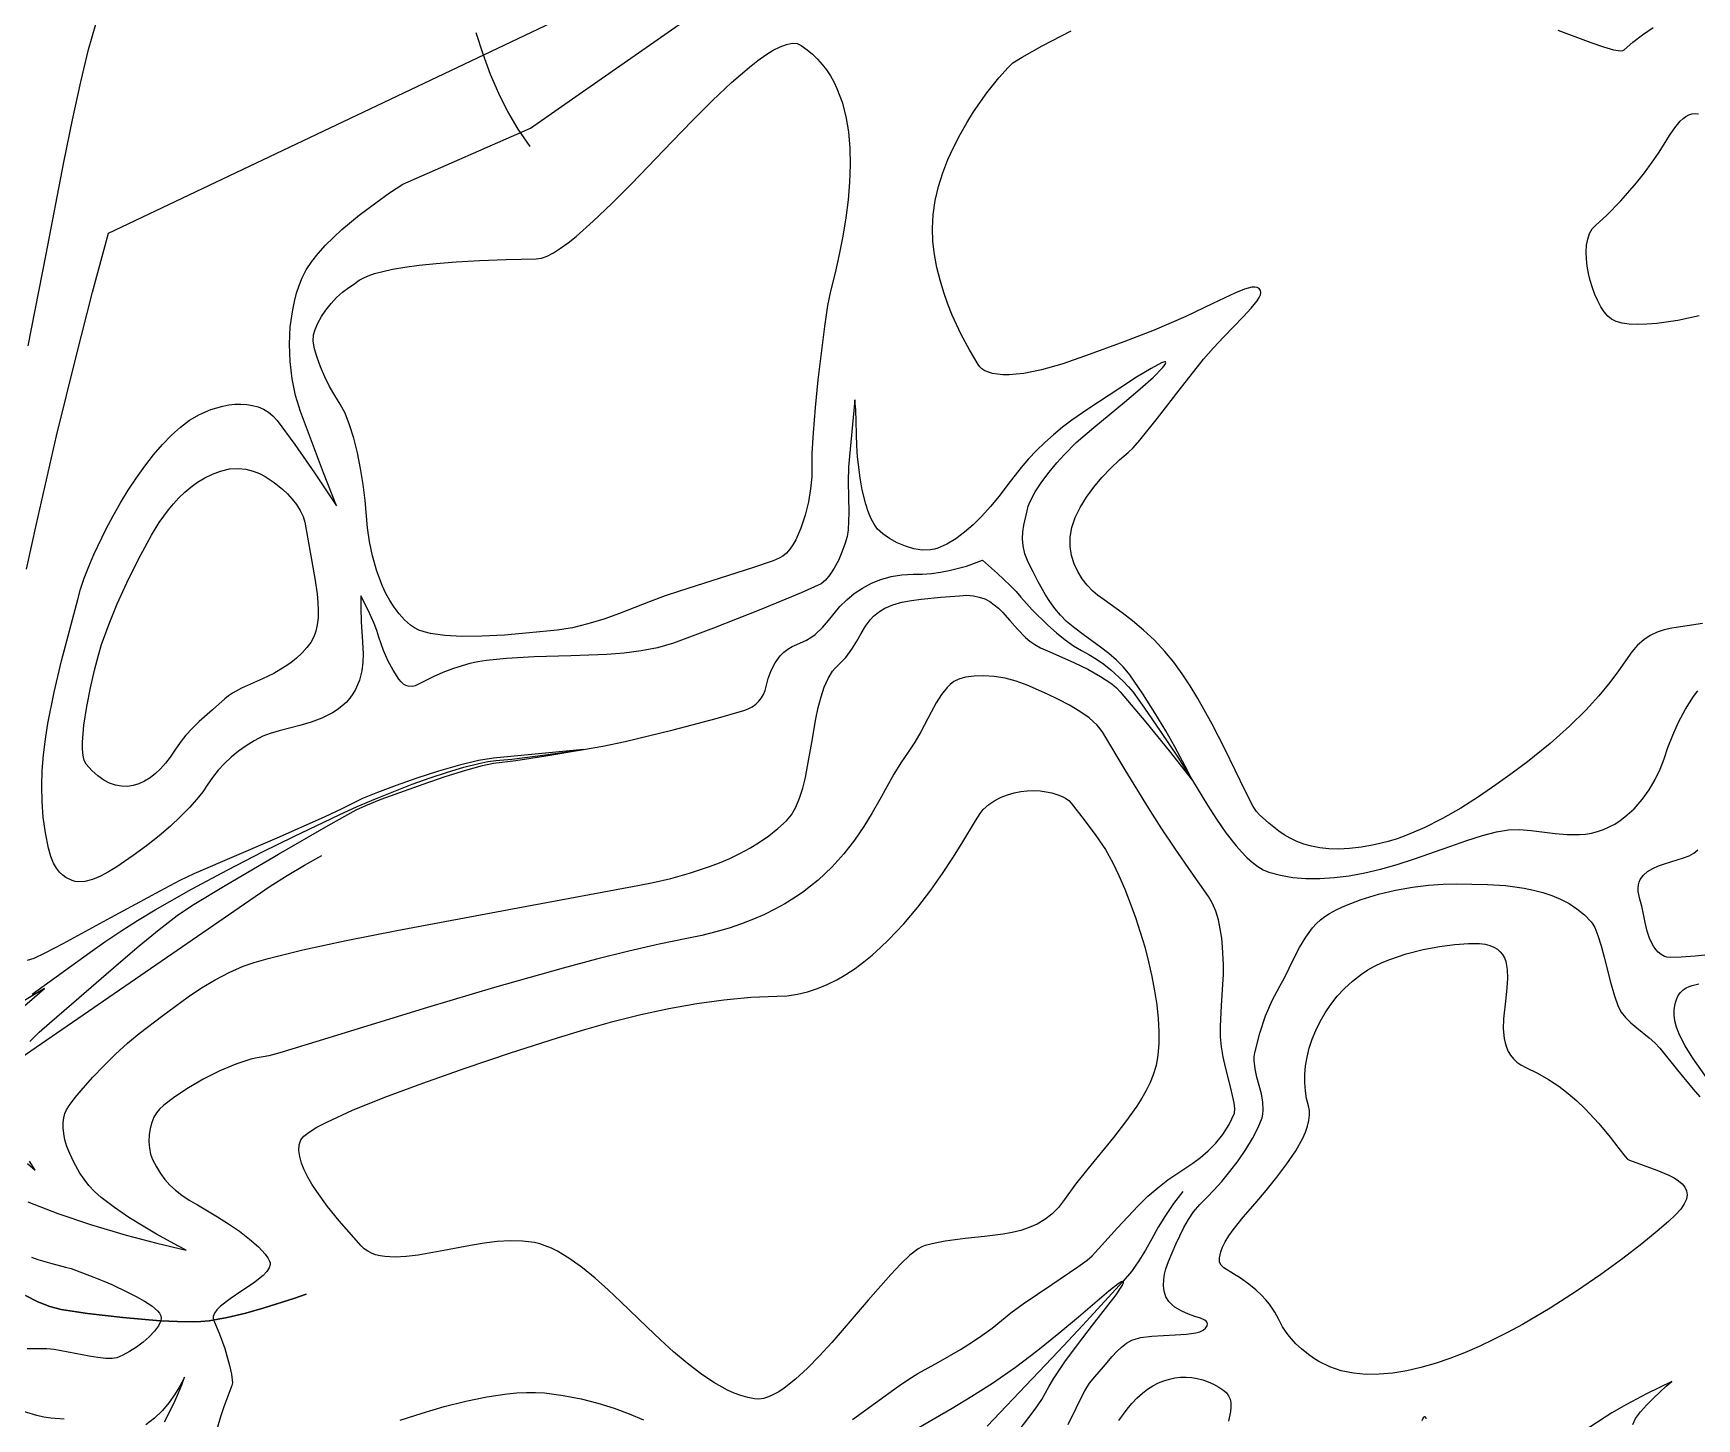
# Model space of a CAD drawing. Header units: millimetres. Extents: x 2 to 2848, y 1 to 2248.
# Drawn here: x 1150 to 1730, y 957 to 1440 of the extents above; entities that cross this region are included whole.
import ezdxf

# ---------------------------------------------------------------- set-up
doc = ezdxf.new("R2010")
doc.units = ezdxf.units.MM
for name, color, linetype in [('1000m', 7, 'CONTINUOUS'), ('100m', 7, 'CONTINUOUS'), ('1500m', 7, 'CONTINUOUS'), ('200m', 7, 'CONTINUOUS'), ('500m', 7, 'CONTINUOUS'), ('州境', 7, 'CONTINUOUS'), ('新幹線', 7, 'CONTINUOUS'), ('河川・湖沼', 7, 'CONTINUOUS'), ('自轉車道・登山道', 7, 'CONTINUOUS')]:
    doc.layers.add(name, color=color, linetype=linetype)

msp = doc.modelspace()

# ---------------------------------------------------------------- linework, layer by layer
at = {"layer": '1000m', "color": 1}
for points in [[(1731.9845, 1233.787683), (1726.601988, 1233.063399), (1721.271595, 1232.231709), (1718.682652, 1231.615745), (1716.174789, 1230.78112), (1713.770689, 1229.663898), (1711.493035, 1228.200141), (1709.364511, 1226.325914), (1707.4078, 1223.97728), (1702.747295, 1217.365317), (1699.663144, 1213.267267), (1695.884163, 1208.66627), (1691.26618, 1203.58115), (1685.665023, 1198.03073), (1678.936521, 1192.033835), (1670.9365, 1185.60929), (1665.647969, 1181.642319), (1659.951383, 1177.550051), (1653.939977, 1173.467152), (1647.706988, 1169.528292), (1641.345649, 1165.868139), (1634.949198, 1162.621361), (1628.61087, 1159.922625), (1625.492638, 1158.820857), (1622.4239, 1157.9066), (1617.554847, 1156.732295), (1613.072223, 1155.910485), (1608.952156, 1155.41565), (1605.170772, 1155.222269), (1601.7042, 1155.30482), (1598.528566, 1155.637783), (1595.619999, 1156.195636), (1592.954625, 1156.952859), (1590.508572, 1157.88393), (1588.257968, 1158.963329), (1586.17894, 1160.165534), (1584.247616, 1161.465024), (1580.732586, 1164.253777), (1577.5219, 1167.12542), (1576.508062, 1168.306941), (1575.348807, 1170.095671), (1572.599113, 1175.246163), (1565.410486, 1190.099099), (1560.991836, 1198.807154), (1556.037149, 1207.706677), (1553.361961, 1212.072866), (1550.556567, 1216.300474), (1547.622234, 1220.327351), (1544.56023, 1224.09135), (1540.878729, 1228.028126), (1537.079516, 1231.57558), (1533.298196, 1234.742045), (1529.670373, 1237.535854), (1523.417635, 1242.038831), (1521.06393, 1243.764664), (1519.40614, 1245.15117), (1517.495273, 1247.169195), (1515.727659, 1249.434477), (1514.174622, 1251.930844), (1512.907486, 1254.642122), (1511.997576, 1257.552141), (1511.516215, 1260.644726), (1511.534729, 1263.903707), (1512.12444, 1267.31291), (1513.308453, 1270.786347), (1515.034385, 1274.328963), (1517.212813, 1277.877103), (1519.754313, 1281.367112), (1522.56946, 1284.735338), (1525.568831, 1287.918126), (1528.663003, 1290.851821), (1531.76255, 1293.47277), (1533.472205, 1295.119955), (1535.7844, 1297.760575), (1541.911884, 1305.414669), (1549.535945, 1315.220135), (1558.04753, 1325.96206), (1561.469206, 1329.946269), (1565.056646, 1333.787683), (1571.860623, 1340.765851), (1574.643062, 1343.764472), (1576.72307, 1346.344027), (1577.431835, 1347.455071), (1577.883599, 1348.435449), (1578.051231, 1349.276526), (1577.9076, 1349.96967), (1577.43675, 1350.580328), (1576.767407, 1350.951202), (1575.909124, 1351.099972), (1574.871453, 1351.044318), (1572.296164, 1350.390458), (1569.117964, 1349.131065), (1561.258532, 1345.361442), (1551.90456, 1340.86698), (1540.783832, 1336.137027), (1530.229531, 1332.043947), (1516.87699, 1327.15168), (1508.650585, 1324.228703), (1501.490307, 1322.21911), (1495.370189, 1321.029469), (1492.692076, 1320.712934), (1490.264266, 1320.56635), (1488.083514, 1320.578039), (1486.146574, 1320.736321), (1484.450201, 1321.029517), (1482.991148, 1321.44595), (1481.76617, 1321.973939), (1480.772021, 1322.601807), (1480.005457, 1323.317873), (1479.46323, 1324.11046), (1476.387156, 1329.289929), (1473.545788, 1334.626033), (1470.416378, 1341.378495), (1468.879792, 1345.188698), (1467.434559, 1349.236397), (1466.135132, 1353.482726), (1465.035966, 1357.888821), (1464.191514, 1362.415818), (1463.656231, 1367.024851), (1463.484572, 1371.677057), (1463.73099, 1376.33357), (1464.463407, 1381.266106), (1465.610523, 1386.133988), (1467.112244, 1390.904642), (1468.908475, 1395.545494), (1470.939122, 1400.023971), (1473.144088, 1404.3075), (1475.46328, 1408.363505), (1477.836601, 1412.159414), (1482.505256, 1418.840647), (1486.669291, 1424.090609), (1489.847949, 1427.64871), (1491.56047, 1429.25436), (1494.827999, 1431.2887), (1501.753539, 1435.248758), (1511.843683, 1440.451545)], [(1681.509193, 1440.677341), (1693.025311, 1436.403496), (1697.484013, 1434.865045), (1700.971145, 1433.852671), (1703.407707, 1433.461695), (1704.207337, 1433.52902), (1704.7147, 1433.78744), (1707.674198, 1436.503036), (1711.027473, 1439.091508), (1714.821034, 1441.549756)], [(1435.570435, 956.350489), (1443.670394, 962.155316), (1451.666843, 967.966333), (1455.267672, 970.427478), (1458.41233, 972.35415), (1465.648571, 976.385421), (1473.271934, 980.820886), (1477.064309, 983.190765), (1480.756094, 985.662381), (1484.281498, 988.235963), (1487.57473, 990.91174), (1490.86181, 993.523652), (1495.148907, 996.629979), (1505.102686, 1003.454227), (1514.195145, 1009.64119), (1517.405591, 1011.950909), (1519.18536, 1013.44757), (1527.987976, 1023.157784), (1535.242403, 1030.88501), (1538.627404, 1034.171815), (1542.03139, 1037.163048), (1545.589704, 1039.925435), (1549.43769, 1042.5257), (1554.297478, 1045.702969), (1556.979916, 1047.693845), (1559.692284, 1050.002979), (1562.33076, 1052.66794), (1564.79152, 1055.7263), (1566.970741, 1059.215629), (1567.92233, 1061.133649), (1568.7646, 1063.1735), (1568.7646, 1063.1735), (1568.952859, 1064.66379), (1568.725425, 1066.759359), (1567.427473, 1072.356575), (1565.678736, 1079.145631), (1564.887822, 1082.731), (1564.28721, 1086.30701), (1563.975512, 1089.782443), (1563.906462, 1093.36583), (1564.237204, 1100.699386), (1564.761241, 1107.993532), (1564.93381, 1111.527655), (1564.96038, 1114.93412), (1564.670126, 1120.986571), (1564.348532, 1124.211457), (1563.869619, 1127.445898), (1563.203633, 1130.597728), (1562.320819, 1133.574785), (1561.191423, 1136.284904), (1559.78569, 1138.63592), (1553.658718, 1147.229303), (1548.19554, 1155.182617), (1543.280867, 1162.610216), (1538.799409, 1169.62645), (1530.674983, 1182.882237), (1522.89995, 1195.8648), (1521.992648, 1197.180167), (1520.888376, 1198.459143), (1518.17289, 1200.906608), (1514.921431, 1203.204567), (1511.301937, 1205.350395), (1507.482349, 1207.341464), (1503.630604, 1209.175148), (1496.5024, 1212.35985), (1492.720444, 1213.783894), (1488.854197, 1214.77975), (1485.028901, 1215.379892), (1481.369799, 1215.616791), (1478.002133, 1215.52292), (1475.051146, 1215.130752), (1472.642081, 1214.472757), (1470.90018, 1213.58141), (1469.73216, 1212.630058), (1468.639345, 1211.54842), (1466.634737, 1209.039176), (1464.79717, 1206.143456), (1463.037454, 1202.951035), (1459.394823, 1196.035201), (1457.333532, 1192.491342), (1454.99334, 1189.00989), (1452.494866, 1185.322256), (1450.079296, 1181.300327), (1445.160628, 1172.497478), (1442.48941, 1167.838504), (1439.564856, 1163.089131), (1436.302907, 1158.31033), (1432.619502, 1153.563075), (1428.430583, 1148.90834), (1423.652088, 1144.407099), (1421.015481, 1142.233093), (1418.199958, 1140.120326), (1415.195011, 1138.076418), (1411.990133, 1136.108993), (1408.574817, 1134.225671), (1404.938554, 1132.434074), (1401.070838, 1130.741824), (1396.96116, 1129.156543), (1392.599014, 1127.685853), (1387.973892, 1126.337374), (1383.075287, 1125.118729), (1377.89269, 1124.03754), (1368.16908, 1122.038565), (1357.605879, 1119.596373), (1346.397071, 1116.789314), (1334.736639, 1113.695736), (1310.836842, 1106.962423), (1287.45836, 1100.023229), (1248.472831, 1088.034372), (1235.969528, 1084.238298), (1232.144186, 1083.164072), (1230.19503, 1082.74352), (1228.103079, 1082.471113), (1225.783994, 1081.951779), (1220.631857, 1080.275878), (1215.073486, 1077.922909), (1209.443747, 1075.099961), (1204.077507, 1072.014126), (1199.309632, 1068.872494), (1195.474987, 1065.882155), (1194.012272, 1064.508436), (1192.90844, 1063.2502), (1192.00245, 1061.747998), (1191.275243, 1059.899039), (1190.743126, 1057.801931), (1190.422402, 1055.555281), (1190.329378, 1053.257698), (1190.480358, 1051.007788), (1190.891647, 1048.90416), (1191.57955, 1047.04542), (1192.927508, 1044.471631), (1194.354648, 1042.146809), (1195.907572, 1040.030672), (1197.63288, 1038.08294), (1199.577173, 1036.26333), (1201.787052, 1034.531561), (1204.309117, 1032.847352), (1207.18997, 1031.17042), (1214.215322, 1027.069377), (1218.069536, 1024.603377), (1221.872505, 1021.976148), (1225.415025, 1019.274504), (1228.487893, 1016.585262), (1230.881906, 1013.995239), (1231.758966, 1012.764564), (1232.38786, 1011.59125), (1232.55784, 1011.012994), (1232.578299, 1010.419968), (1232.210316, 1009.193952), (1231.363243, 1007.921909), (1230.116413, 1006.612542), (1226.740802, 1003.916658), (1222.718138, 1001.17594), (1218.683071, 998.460026), (1215.270254, 995.838556), (1213.995518, 994.584999), (1213.114339, 993.381167), (1212.70605, 992.235766), (1212.704029, 991.687697), (1212.84998, 991.1575), (1214.776477, 986.495551), (1216.752584, 981.061294), (1218.431036, 975.180552), (1219.050122, 972.17457), (1219.46457, 969.17915), (1219.227193, 968.233113), (1218.530449, 966.387285), (1216.372752, 960.734682), (1215.218742, 957.29712), (1214.219252, 953.698191)], [(1735.035838, 1118.496902), (1729.43606, 1117.884206), (1724.558398, 1117.509618), (1720.841247, 1117.449292), (1719.554861, 1117.560774), (1718.723, 1117.77938), (1717.572959, 1118.441466), (1716.560409, 1119.267184), (1715.673478, 1120.238309), (1714.900295, 1121.336615), (1713.647687, 1123.841863), (1712.707613, 1126.637124), (1711.985099, 1129.576588), (1711.385173, 1132.514449), (1710.812865, 1135.304898), (1710.1732, 1137.80213), (1709.62257, 1140.472807), (1709.585832, 1141.64492), (1709.694975, 1142.716704), (1709.940121, 1143.694525), (1710.311392, 1144.584751), (1711.3928, 1146.127879), (1712.860177, 1147.39702), (1714.6345, 1148.443105), (1716.636748, 1149.317065), (1718.7879, 1150.069832), (1723.220825, 1151.415512), (1725.344555, 1152.110286), (1727.3011, 1152.887592), (1729.011439, 1153.798362), (1730.39655, 1154.893525)], [(1510.806241, 954.570823), (1513.636686, 960.362169), (1515.086684, 963.409726), (1516.622563, 966.349705), (1518.291344, 969.025481), (1520.14005, 971.28043), (1523.179223, 974.719332), (1526.212845, 978.34682), (1527.783871, 980.060354), (1529.421067, 981.61592), (1531.14695, 982.945146), (1532.98404, 983.97966), (1534.479049, 984.53495), (1536.162036, 984.95233), (1539.947539, 985.464353), (1544.051742, 985.697713), (1548.185841, 985.834397), (1552.061029, 986.056391), (1555.388501, 986.545681), (1556.756591, 986.947432), (1557.87945, 987.484252), (1558.720976, 988.178888), (1559.24507, 989.05409), (1559.365435, 989.667641), (1559.257358, 990.187923), (1558.942607, 990.63238), (1558.442951, 991.018459), (1556.975994, 991.685269), (1555.030629, 992.327922), (1552.781, 993.085989), (1550.40125, 994.099037), (1548.065522, 995.506638), (1546.968586, 996.402011), (1545.94796, 997.44836), (1544.863527, 999.149155), (1544.258365, 1001.057824), (1544.045303, 1003.077713), (1544.137174, 1005.112167), (1544.446809, 1007.064531), (1544.887039, 1008.83815), (1545.81061, 1011.46253), (1548.374218, 1017.499583), (1551.124111, 1023.265611), (1552.729655, 1026.041206), (1554.574657, 1028.742104), (1556.723413, 1031.36599), (1559.24022, 1033.91055), (1561.655615, 1036.311169), (1564.359193, 1039.321265), (1567.204242, 1042.786142), (1570.044048, 1046.551105), (1572.731899, 1050.461459), (1575.121083, 1054.36251), (1577.064887, 1058.099562), (1578.4166, 1061.51792), (1578.72837, 1062.829935), (1578.868511, 1064.179612), (1578.727616, 1066.971677), (1578.181331, 1069.85357), (1577.417075, 1072.784742), (1576.622266, 1075.724648), (1575.984322, 1078.632739), (1575.690661, 1081.468469), (1575.731504, 1082.846527), (1575.9287, 1084.19129), (1577.641753, 1091.047742), (1579.654975, 1097.053789), (1581.989609, 1102.427111), (1584.6669, 1107.38539), (1586.267345, 1110.344123), (1587.905056, 1113.697537), (1589.640708, 1117.279202), (1591.534975, 1120.922692), (1593.648533, 1124.461579), (1596.042056, 1127.729434), (1597.362766, 1129.209717), (1598.77622, 1130.559831), (1600.290004, 1131.758973), (1601.9117, 1132.78634), (1604.547846, 1134.164286), (1607.29332, 1135.432091), (1613.033261, 1137.64791), (1618.973543, 1139.45506), (1624.956188, 1140.874806), (1630.823215, 1141.928412), (1636.416645, 1142.637142), (1641.5785, 1143.02226), (1646.1508, 1143.10503), (1657.011564, 1142.8968), (1663.291882, 1142.467325), (1669.804713, 1141.581291), (1673.070013, 1140.910896), (1676.299473, 1140.058958), (1679.461769, 1139.00301), (1682.52558, 1137.720585), (1685.459581, 1136.189214), (1688.23245, 1134.386432), (1690.812864, 1132.28977), (1693.1695, 1129.87676), (1693.80469, 1128.997598), (1694.407824, 1127.882703), (1695.53985, 1125.036923), (1696.60942, 1121.521843), (1697.660375, 1117.519884), (1699.881813, 1108.785022), (1701.139979, 1104.416965), (1702.5549, 1100.29172), (1703.597254, 1098.34853), (1705.118189, 1096.482806), (1706.989564, 1094.675336), (1709.083238, 1092.906912), (1713.424917, 1089.410366), (1715.416641, 1087.643824), (1717.1181, 1085.83949), (1723.304023, 1078.163654), (1728.696213, 1071.560795), (1731.120564, 1068.86941)], [(1734.170992, 1074.420216), (1728.621488, 1082.337687), (1725.950911, 1086.655752), (1724.778783, 1088.842481), (1723.767664, 1091.024002), (1722.95673, 1093.182565), (1722.385157, 1095.300414), (1722.092122, 1097.359796), (1722.1168, 1099.34296), (1722.422608, 1101.222502), (1722.912589, 1102.812645), (1723.563821, 1104.139018), (1724.353384, 1105.22725), (1725.258357, 1106.102972), (1726.255819, 1106.791813), (1727.322849, 1107.319403), (1728.436525, 1107.711371), (1730.712134, 1108.190961)], [(1149.344429, 1012.918525), (1151.522616, 1012.109499), (1156.469496, 1010.712176), (1161.238111, 1009.522598), (1163.193466, 1008.973252), (1164.66973, 1008.43689), (1171.07844, 1005.935614), (1174.553519, 1004.599075), (1177.34642, 1003.3719), (1182.77665, 1000.763808), (1185.803214, 999.262682), (1188.718539, 997.664233), (1191.283473, 995.994009), (1193.258863, 994.27756), (1193.950744, 993.409985), (1194.405556, 992.540434), (1194.593406, 991.672101), (1194.4844, 990.80818), (1193.630093, 989.010091), (1192.220682, 987.110155), (1190.382032, 985.185947), (1188.240012, 983.315046), (1185.920489, 981.575028), (1183.54933, 980.04347), (1181.252401, 978.797948), (1179.15557, 977.91604), (1177.491822, 977.643835), (1175.228877, 977.688497), (1172.512343, 977.980623), (1169.48783, 978.450809), (1157.22218, 980.7241), (1154.66827, 980.990579), (1152.240632, 981.045605), (1147.793887, 981.040659)], [(1707.6627, 954.6812), (1708.680609, 956.663889), (1710.423295, 958.987858), (1712.625537, 961.466438), (1715.022113, 963.91296), (1719.337373, 967.96315), (1721.2473, 969.64507), (1712.43025, 965.278716), (1705.444116, 961.640545), (1700.3264, 958.64995), (1688.025838, 950.620317)], [(1277.911225, 956.137881), (1285.594073, 958.601148), (1293.243755, 960.845762), (1300.779754, 962.781331), (1308.121555, 964.317464), (1315.18864, 965.363771), (1318.594003, 965.674992), (1321.900494, 965.82986), (1325.098048, 965.817076), (1328.1766, 965.62534), (1334.745975, 964.790469), (1340.977629, 963.595332), (1346.881075, 962.092995), (1352.465825, 960.336523), (1357.741393, 958.37898), (1362.717292, 956.273434)], [(1635.673248, 956.577447), (1635.479089, 957.201297), (1635.0958, 957.32525), (1634.629026, 956.905066), (1634.094623, 955.955057)]]:
    msp.add_lwpolyline(points, dxfattribs=at)
for points in [[(1260.01604, 1350.91094), (1261.576907, 1352.070046), (1263.5839, 1353.477483), (1264.979986, 1354.239859), (1266.757954, 1355.022958), (1269.007921, 1355.812991), (1271.820005, 1356.596174), (1275.284322, 1357.358718), (1279.490989, 1358.086837), (1284.530124, 1358.766744), (1290.491843, 1359.384652), (1297.466263, 1359.926775), (1305.543501, 1360.379325), (1314.813674, 1360.728516), (1325.3669, 1360.96056), (1327.149577, 1361.224644), (1329.164997, 1361.945341), (1331.397012, 1363.090284), (1333.829478, 1364.627104), (1336.446246, 1366.523434), (1339.231172, 1368.746905), (1345.240907, 1374.045802), (1351.729512, 1380.264852), (1358.567816, 1387.145112), (1372.776834, 1401.853491), (1379.889205, 1409.163724), (1386.834589, 1416.099396), (1393.483815, 1422.401564), (1399.707711, 1427.811285), (1402.619795, 1430.100558), (1405.377106, 1432.069615), (1407.9635, 1433.68609), (1410.362829, 1434.917613), (1412.558947, 1435.731818), (1414.535707, 1436.096336), (1416.276964, 1435.978799), (1417.76657, 1435.34684), (1419.819286, 1433.872961), (1421.720944, 1432.276074), (1423.475464, 1430.560728), (1425.086765, 1428.731472), (1426.558768, 1426.792853), (1427.895391, 1424.749421), (1429.100555, 1422.605723), (1430.178179, 1420.366308), (1431.966488, 1415.618519), (1433.291674, 1410.542443), (1434.185098, 1405.174464), (1434.678115, 1399.550971), (1434.802085, 1393.70835), (1434.588364, 1387.682989), (1434.068312, 1381.511273), (1433.273286, 1375.229589), (1432.234644, 1368.874325), (1430.983743, 1362.481868), (1429.551943, 1356.088604), (1427.9706, 1349.73092), (1426.956428, 1344.716421), (1425.826924, 1337.344593), (1423.563445, 1318.737628), (1422.600231, 1309.10683), (1421.863208, 1300.327383), (1421.437758, 1293.201456), (1421.40926, 1288.53122), (1421.403576, 1284.959422), (1421.002343, 1280.768801), (1420.22461, 1276.221511), (1419.089424, 1271.579704), (1417.615831, 1267.105535), (1415.82288, 1263.061157), (1414.812597, 1261.282063), (1413.729617, 1259.708724), (1412.576321, 1258.37391), (1411.35509, 1257.31039), (1410.090315, 1256.615901), (1407.911046, 1255.708109), (1400.785031, 1253.205632), (1375.29514, 1245.12421), (1370.311982, 1243.438496), (1365.125421, 1241.499494), (1354.348948, 1237.358684), (1348.862464, 1235.405406), (1343.379436, 1233.695899), (1337.951576, 1232.354429), (1332.6306, 1231.50526), (1323.000651, 1230.540515), (1314.237926, 1229.826344), (1306.371706, 1229.406638), (1299.431266, 1229.325289), (1293.445887, 1229.626185), (1288.444845, 1230.353219), (1286.322601, 1230.890253), (1284.45742, 1231.550281), (1282.852964, 1232.338787), (1281.51289, 1233.26126), (1279.421139, 1235.161867), (1277.525983, 1237.243287), (1275.817637, 1239.480384), (1274.286317, 1241.848023), (1272.922239, 1244.321068), (1271.71562, 1246.874385), (1269.73562, 1252.121291), (1268.268044, 1257.387658), (1267.234621, 1262.472404), (1266.557077, 1267.174445), (1266.15714, 1271.2927), (1265.655138, 1276.674334), (1264.953008, 1282.249312), (1264.058071, 1287.84937), (1262.977647, 1293.306241), (1261.719056, 1298.451661), (1260.289618, 1303.117362), (1258.696653, 1307.135081), (1256.94748, 1310.33655), (1255.11314, 1313.267692), (1253.313015, 1316.49537), (1251.626942, 1319.882723), (1250.134759, 1323.292886), (1248.9163, 1326.588998), (1248.051403, 1329.634194), (1247.619904, 1332.291612), (1247.70164, 1334.42439), (1248.270049, 1336.378037), (1249.212969, 1338.532554), (1250.481842, 1340.802817), (1252.028112, 1343.1037), (1253.803224, 1345.350079), (1255.75862, 1347.456829), (1257.845744, 1349.338824), (1260.01604, 1350.91094)], [(1244.64429, 1269.15087), (1247.151361, 1255.46445), (1248.145955, 1249.496808), (1248.90805, 1244.12766), (1249.215574, 1241.123079), (1249.348134, 1238.342217), (1249.286919, 1235.769249), (1249.013119, 1233.388353), (1248.507922, 1231.183706), (1247.752519, 1229.139485), (1246.728098, 1227.239867), (1245.41585, 1225.46903), (1243.596641, 1223.498241), (1241.714737, 1221.745118), (1239.784431, 1220.187406), (1237.820018, 1218.802845), (1233.846047, 1216.464151), (1229.907175, 1214.550978), (1222.592134, 1211.288956), (1219.444669, 1209.583991), (1218.048479, 1208.635118), (1216.78971, 1207.59231), (1212.493237, 1203.802923), (1207.801243, 1199.627358), (1205.467876, 1197.358338), (1203.228772, 1194.949071), (1201.148309, 1192.384987), (1199.29087, 1189.65152), (1197.742801, 1187.294585), (1196.10329, 1185.142894), (1194.381066, 1183.211192), (1192.584858, 1181.514225), (1190.723394, 1180.066738), (1188.805402, 1178.883476), (1186.83961, 1177.979185), (1184.834748, 1177.36861), (1182.799542, 1177.066497), (1180.742721, 1177.087592), (1178.673015, 1177.446639), (1176.59915, 1178.158385), (1174.529856, 1179.237574), (1172.473861, 1180.698953), (1170.439893, 1182.557266), (1168.43668, 1184.82726), (1167.778057, 1186.07852), (1167.360307, 1187.82125), (1167.160222, 1189.988858), (1167.154597, 1192.514756), (1167.633894, 1198.375058), (1168.612544, 1204.869434), (1169.90489, 1211.465162), (1171.325276, 1217.629522), (1172.688048, 1222.829792), (1173.80755, 1226.53325), (1176.383844, 1233.727091), (1179.21422, 1240.646883), (1182.599566, 1247.997193), (1186.84077, 1256.48259), (1188.862321, 1260.384119), (1191.206724, 1264.6422), (1193.931067, 1269.065252), (1197.09244, 1273.461693), (1198.854853, 1275.590064), (1200.747932, 1277.63994), (1202.778812, 1279.587372), (1204.954631, 1281.408413), (1207.282524, 1283.079115), (1209.769628, 1284.575531), (1212.423078, 1285.873711), (1215.25001, 1286.94971), (1218.421468, 1287.703837), (1221.381088, 1287.889183), (1224.116325, 1287.61257), (1226.614631, 1286.980819), (1228.863462, 1286.100749), (1230.850271, 1285.079182), (1233.98764, 1283.03884), (1236.948384, 1280.601622), (1238.591252, 1278.998947), (1240.216242, 1277.207094), (1241.728698, 1275.27621), (1243.033962, 1273.256446), (1244.037378, 1271.19795), (1244.64429, 1269.15087)]]:
    msp.add_lwpolyline(points, close=True, dxfattribs=at)
at = {"layer": '100m', "color": 1}
for points in [[(1148.238335, 1330.60109), (1154.422759, 1362.64059), (1160.637692, 1394.634995), (1163.646531, 1409.387852), (1166.530915, 1422.656513), (1169.246816, 1433.950006), (1171.750207, 1442.777355)], [(1146.06921, 1099.862745), (1153.84064, 1106.60511), (1145.166907, 1101.3373)]]:
    msp.add_lwpolyline(points, dxfattribs=at)
at = {"layer": '1500m', "color": 1}
for points in [[(1730.811848, 1341.044121), (1723.402887, 1339.459996), (1716.074697, 1338.43789), (1712.618846, 1338.173753), (1709.396733, 1338.093513), (1706.47954, 1338.211632), (1703.938449, 1338.542576), (1701.844641, 1339.100807), (1700.2693, 1339.90079), (1698.99198, 1341.016821), (1697.756561, 1342.481532), (1696.580713, 1344.246882), (1695.482105, 1346.264831), (1694.478406, 1348.487339), (1693.587287, 1350.866365), (1692.826416, 1353.353869), (1692.213462, 1355.901811), (1691.766096, 1358.462151), (1691.501987, 1360.986848), (1691.438803, 1363.427862), (1691.594214, 1365.737153), (1691.98589, 1367.866681), (1692.6315, 1369.768405), (1693.548714, 1371.394284), (1694.7552, 1372.69628), (1698.513439, 1376.110919), (1703.471687, 1381.1846), (1709.006517, 1387.493816), (1711.795329, 1390.979403), (1714.4945, 1394.61506), (1716.614413, 1397.769793), (1718.595952, 1400.930332), (1720.493005, 1403.944376), (1722.359462, 1406.659624), (1724.249212, 1408.923774), (1725.219661, 1409.839094), (1726.216142, 1410.584526), (1727.24539, 1411.141034), (1728.314142, 1411.489579), (1729.429133, 1411.611123), (1730.5971, 1411.48663)], [(1528.535226, 956.022996), (1531.397218, 960.021669), (1533.076246, 961.997393), (1534.93195, 963.92813), (1536.701804, 965.526912), (1538.517699, 966.918508), (1540.373059, 968.106207), (1542.261305, 969.093297), (1544.17586, 969.883067), (1546.110148, 970.478806), (1548.05759, 970.883802), (1550.01161, 971.101344), (1551.96563, 971.13472), (1553.913072, 970.98722), (1555.84736, 970.662132), (1557.761915, 970.162744), (1559.650161, 969.492345), (1561.505521, 968.654224), (1563.321416, 967.651669), (1565.09127, 966.48797), (1565.09127, 966.48797), (1566.044292, 965.635642), (1566.75991, 964.619259), (1567.249153, 963.450843), (1567.523051, 962.142416), (1567.59263, 960.706), (1567.468921, 959.153616), (1566.68575, 955.749035)]]:
    msp.add_lwpolyline(points, dxfattribs=at)
for points in [[(1509.56581, 1033.08169), (1507.43792, 1030.301832), (1505.129369, 1027.976634), (1502.652797, 1026.059364), (1500.020845, 1024.503291), (1497.246155, 1023.261683), (1494.341368, 1022.287809), (1491.319124, 1021.534937), (1488.192065, 1020.956338), (1481.674064, 1020.135027), (1474.888492, 1019.450026), (1467.936478, 1018.527484), (1464.429658, 1017.860306), (1460.91915, 1016.99355), (1459.769569, 1016.546809), (1458.506893, 1015.830071), (1455.669195, 1013.663041), (1452.459943, 1010.645341), (1448.933022, 1006.929851), (1441.141712, 998.017026), (1432.726347, 988.14761), (1428.419358, 983.236382), (1424.118011, 978.544649), (1419.876191, 974.22529), (1415.747784, 970.431187), (1411.786676, 967.315219), (1409.885697, 966.059312), (1408.04675, 965.030269), (1406.27657, 964.2472), (1404.581893, 963.729215), (1402.969454, 963.495425), (1401.44599, 963.56494), (1399.083964, 964.035684), (1396.722904, 964.711407), (1394.363249, 965.579341), (1392.005436, 966.626713), (1387.297091, 969.208693), (1382.601375, 972.355181), (1377.921793, 975.964013), (1373.261853, 979.933024), (1368.625058, 984.16005), (1364.014915, 988.542925), (1354.888607, 997.367564), (1350.379454, 1001.604998), (1345.910975, 1005.589622), (1341.486677, 1009.219271), (1337.110064, 1012.39178), (1332.784643, 1015.004985), (1330.642225, 1016.069921), (1328.51392, 1016.95672), (1326.646378, 1017.564193), (1324.700502, 1018.027403), (1320.601523, 1018.562991), (1316.272524, 1018.647405), (1311.769047, 1018.364566), (1307.146633, 1017.798393), (1302.460826, 1017.032809), (1293.121194, 1015.239085), (1284.194485, 1013.654759), (1280.024831, 1013.150922), (1276.125034, 1012.951197), (1272.550634, 1013.139503), (1270.902815, 1013.405394), (1269.357174, 1013.799762), (1267.920653, 1014.333099), (1266.600196, 1015.015894), (1265.402743, 1015.858638), (1264.33524, 1016.87182), (1256.60738, 1025.636639), (1252.554149, 1030.644044), (1248.804161, 1035.797634), (1247.143534, 1038.365854), (1245.679499, 1040.894547), (1244.452317, 1043.358357), (1243.502247, 1045.731925), (1242.86955, 1047.989893), (1242.594486, 1050.106905), (1242.717316, 1052.057604), (1243.2783, 1053.81663), (1244.291504, 1055.091004), (1246.172678, 1056.564709), (1248.866594, 1058.222184), (1252.318025, 1060.047868), (1261.272525, 1064.141619), (1272.594359, 1068.721475), (1285.84171, 1073.662949), (1300.572763, 1078.841555), (1316.345698, 1084.132804), (1332.7187, 1089.41221), (1342.351705, 1092.346516), (1352.086814, 1095.061344), (1361.862471, 1097.505891), (1371.617119, 1099.62935), (1381.289203, 1101.380916), (1390.817166, 1102.709783), (1400.139454, 1103.565146), (1409.19451, 1103.8962), (1412.859385, 1104.091713), (1416.457106, 1104.620756), (1419.985263, 1105.461849), (1423.441448, 1106.593509), (1426.823249, 1107.994257), (1430.128258, 1109.642609), (1433.354063, 1111.517086), (1436.498257, 1113.596206), (1439.558427, 1115.858487), (1442.532165, 1118.282448), (1445.417062, 1120.846608), (1448.210706, 1123.529486), (1453.514598, 1129.165468), (1458.424565, 1135.018545), (1462.921327, 1140.916865), (1466.985604, 1146.688579), (1470.59812, 1152.161835), (1473.739593, 1157.164784), (1478.532302, 1165.072356), (1480.144979, 1167.633278), (1481.2095, 1169.03649), (1483.149306, 1170.715847), (1485.223803, 1172.119253), (1487.403426, 1173.261782), (1489.65861, 1174.158504), (1491.959792, 1174.824494), (1494.277406, 1175.274822), (1496.581889, 1175.524561), (1498.843675, 1175.588782), (1501.033201, 1175.48256), (1503.120901, 1175.220964), (1505.077213, 1174.819068), (1506.87257, 1174.291944), (1508.477408, 1173.654664), (1509.862164, 1172.9223), (1510.997273, 1172.109925), (1511.85317, 1171.23261), (1516.394885, 1165.374572), (1520.415348, 1159.974287), (1523.786374, 1155.005017), (1526.37978, 1150.44002), (1528.501885, 1145.951013), (1530.539084, 1141.243937), (1532.474177, 1136.361843), (1534.289963, 1131.347779), (1535.969241, 1126.244795), (1537.49481, 1121.095942), (1538.84947, 1115.944269), (1540.01602, 1110.832825), (1540.977259, 1105.804661), (1541.715988, 1100.902826), (1542.215004, 1096.170371), (1542.457107, 1091.650344), (1542.425097, 1087.385796), (1542.101773, 1083.419776), (1541.469934, 1079.795334), (1540.51238, 1076.55552), (1539.382518, 1073.834294), (1538.027405, 1071.105943), (1536.472328, 1068.372111), (1534.742576, 1065.634442), (1530.860199, 1060.154172), (1526.58258, 1054.678287), (1517.650842, 1043.792291), (1513.401334, 1038.408489), (1509.56581, 1033.08169)], [(1594.6404, 1065.72023), (1593.968055, 1068.230682), (1593.527279, 1070.899392), (1593.320523, 1073.702668), (1593.350238, 1076.616822), (1593.618874, 1079.618161), (1594.128884, 1082.682995), (1594.882717, 1085.787634), (1595.882825, 1088.908386), (1597.131659, 1092.021562), (1598.63167, 1095.103471), (1600.385308, 1098.130421), (1602.395025, 1101.078723), (1604.663272, 1103.924685), (1607.192499, 1106.644618), (1609.985158, 1109.214829), (1613.0437, 1111.61163), (1615.25882, 1113.070782), (1617.676392, 1114.416306), (1620.263288, 1115.649886), (1622.98638, 1116.77321), (1628.708631, 1118.695828), (1634.578112, 1120.197645), (1640.329793, 1121.292147), (1645.698639, 1121.992818), (1650.419619, 1122.313144), (1654.2277, 1122.26661), (1656.169409, 1122.032111), (1657.849888, 1121.622629), (1659.285987, 1121.048473), (1660.494556, 1120.319951), (1661.492445, 1119.447374), (1662.296504, 1118.441049), (1662.923583, 1117.311286), (1663.390533, 1116.068394), (1663.911443, 1113.284455), (1663.994034, 1110.171705), (1663.773107, 1106.812614), (1663.383462, 1103.289654), (1662.637221, 1096.082008), (1662.550224, 1092.562265), (1662.833711, 1089.208537), (1663.156511, 1087.619701), (1663.622482, 1086.103294), (1664.248474, 1084.669627), (1665.051337, 1083.329008), (1666.047921, 1082.091746), (1667.255076, 1080.96815), (1668.689652, 1079.968528), (1670.3685, 1079.10319), (1674.472144, 1077.110815), (1678.301039, 1074.897826), (1681.86134, 1072.510627), (1685.159197, 1069.995622), (1688.200764, 1067.399215), (1690.992193, 1064.767812), (1695.84925, 1059.585629), (1699.779588, 1054.820307), (1702.832428, 1050.843079), (1705.056992, 1048.025179), (1705.874052, 1047.166987), (1706.5025, 1046.73784), (1716.120017, 1043.28256), (1720.308312, 1041.522026), (1722.111138, 1040.58174), (1723.667862, 1039.581709), (1724.939569, 1038.507134), (1725.887343, 1037.343217), (1726.472267, 1036.075159), (1726.655427, 1034.68816), (1726.397905, 1033.167423), (1725.660788, 1031.498148), (1724.405158, 1029.665537), (1722.5921, 1027.65479), (1720.189317, 1025.427), (1716.209717, 1022.00826), (1710.831383, 1017.630488), (1704.232398, 1012.525601), (1696.590848, 1006.925519), (1688.084815, 1001.062157), (1678.892384, 995.167436), (1669.191637, 989.473271), (1664.206298, 986.773873), (1659.160661, 984.211582), (1654.076987, 981.815391), (1648.977537, 979.614287), (1643.884571, 977.637261), (1638.820349, 975.913303), (1633.807133, 974.471402), (1628.867183, 973.340548), (1624.022758, 972.549731), (1619.296121, 972.12794), (1614.70953, 972.104166), (1610.285247, 972.507398), (1606.045532, 973.366625), (1602.012646, 974.710838), (1598.208848, 976.569027), (1596.399814, 977.699921), (1594.6564, 978.97018), (1592.228166, 980.967216), (1590.24936, 982.780087), (1588.655779, 984.435101), (1587.383219, 985.958568), (1585.544343, 988.716099), (1584.2191, 991.263155), (1582.893857, 993.810211), (1581.054981, 996.567742), (1579.782421, 998.091209), (1578.18884, 999.746223), (1576.210034, 1001.559094), (1573.7818, 1003.55613), (1570.88187, 1005.66338), (1568.470021, 1007.180074), (1565.094407, 1009.21913), (1564.122566, 1010.130157), (1563.622651, 1011.227961), (1563.590621, 1012.706874), (1564.02244, 1014.76123), (1564.64833, 1016.484672), (1565.594339, 1018.347829), (1566.824521, 1020.337171), (1568.30293, 1022.439166), (1571.860641, 1026.926993), (1575.9799, 1031.70306), (1579.83881, 1036.178417), (1583.599397, 1040.79476), (1587.092773, 1045.449708), (1590.15005, 1050.040881), (1592.602339, 1054.4659), (1593.548836, 1056.584108), (1594.280753, 1058.622385), (1594.776979, 1060.567933), (1595.016403, 1062.407955), (1594.977913, 1064.129653), (1594.6404, 1065.72023)]]:
    msp.add_lwpolyline(points, close=True, dxfattribs=at)
at = {"layer": '200m', "color": 1}
for points in [[(1147.66477, 1252.758867), (1151.068705, 1268.577315), (1158.127769, 1299.277639), (1164.905483, 1326.924821), (1170.662316, 1349.353604), (1176.15522, 1369.89494), (1471.24511, 1510.21372)], [(1148.782893, 1088.17364), (1152.023972, 1091.343227), (1155.61997, 1094.47362), (1165.89753, 1103.32128), (1179.659968, 1115.296311), (1186.901157, 1121.441563), (1193.877336, 1127.150625), (1200.209761, 1132.017484), (1205.51969, 1135.63613), (1217.524961, 1142.918741), (1235.491811, 1153.446963), (1252.744258, 1163.39627), (1262.60632, 1168.94214), (1265.884519, 1170.407131), (1271.316707, 1172.557271), (1285.877816, 1177.859873), (1293.62412, 1180.485769), (1300.759178, 1182.743685), (1306.591681, 1184.37034), (1310.43032, 1185.10245), (1318.274352, 1186.073465), (1328.741928, 1187.697298), (1341.831, 1189.89799), (1310.4892, 1186.91209), (1305.191918, 1186.061987), (1298.629558, 1184.483541), (1291.313814, 1182.380339), (1283.756376, 1179.95597), (1276.468937, 1177.414022), (1269.963189, 1174.958082), (1264.750822, 1172.791739), (1261.34353, 1171.11858), (1257.570876, 1169.189315), (1251.415683, 1166.322564), (1234.923985, 1158.998478), (1205.97952, 1146.54107), (1201.090571, 1144.209507), (1194.113841, 1140.575388), (1176.877821, 1131.234761), (1160.233036, 1122.189749), (1153.995348, 1118.925148), (1150.14106, 1117.11091), (1147.859018, 1116.351348)], [(1147.986925, 1045.659231), (1150.62672, 1043.30338), (1148.698214, 1046.475035)]]:
    msp.add_lwpolyline(points, dxfattribs=at)
at = {"layer": '500m', "color": 1}
for points in [[(1148.103919, 1032.262079), (1158.528815, 1028.213814), (1169.92369, 1024.30718), (1182.335272, 1020.635397), (1193.013082, 1017.844889), (1203.31196, 1015.44984), (1200.348275, 1016.948153), (1192.934297, 1020.97389), (1188.25083, 1023.714606), (1183.285647, 1026.823253), (1178.315699, 1030.211856), (1173.61794, 1033.79244), (1171.352707, 1035.829679), (1169.385014, 1037.95021), (1167.694631, 1040.093661), (1166.26133, 1042.199661), (1164.085061, 1046.057824), (1162.69438, 1049.04173), (1161.717084, 1051.527746), (1161.026904, 1053.86057), (1160.599577, 1056.034451), (1160.410844, 1058.043638), (1160.436441, 1059.882378), (1160.652107, 1061.544921), (1161.033581, 1063.025515), (1161.5566, 1064.31841), (1162.617706, 1065.972223), (1164.610672, 1068.569209), (1167.370844, 1071.875622), (1170.73357, 1075.657718), (1174.534196, 1079.681748), (1178.60807, 1083.71397), (1182.790539, 1087.520635), (1186.91695, 1090.868), (1195.130796, 1097.158711), (1203.974641, 1103.685448), (1208.605964, 1106.797254), (1213.362568, 1109.67998), (1218.233713, 1112.237598), (1223.20866, 1114.37408), (1227.046715, 1115.675955), (1231.834757, 1117.059695), (1243.990435, 1120.055085), (1259.134949, 1123.324871), (1276.727559, 1126.833673), (1317.094094, 1134.426808), (1360.7641, 1142.55146), (1366.133932, 1143.614957), (1372.228808, 1144.997727), (1378.84514, 1146.789796), (1385.779342, 1149.08119), (1389.302024, 1150.442267), (1392.827827, 1151.961936), (1396.331304, 1153.651449), (1399.787006, 1155.52206), (1403.169485, 1157.585023), (1406.453293, 1159.851589), (1409.612981, 1162.333014), (1412.6231, 1165.04055), (1414.406521, 1167.187284), (1415.914253, 1169.84447), (1417.18636, 1172.93817), (1418.262905, 1176.394443), (1419.18395, 1180.13935), (1419.989559, 1184.098951), (1421.41472, 1192.366475), (1422.858891, 1200.605497), (1423.688264, 1204.52947), (1424.642577, 1208.224499), (1425.761896, 1211.616643), (1427.086282, 1214.631963), (1428.655799, 1217.196518), (1429.545002, 1218.286653), (1430.51051, 1219.23637), (1433.300081, 1222.040047), (1435.446638, 1224.864659), (1437.165168, 1227.654519), (1438.67066, 1230.353943), (1440.178102, 1232.907242), (1441.902482, 1235.258733), (1442.913208, 1236.341397), (1444.058789, 1237.352727), (1445.366098, 1238.285762), (1446.86201, 1239.13354), (1449.729953, 1240.327359), (1452.859117, 1241.223491), (1456.174126, 1241.878781), (1459.599604, 1242.350073), (1466.480459, 1242.968038), (1472.89867, 1243.53214), (1475.452829, 1243.67682), (1477.758125, 1243.513327), (1479.841786, 1243.073116), (1481.731043, 1242.387642), (1483.453127, 1241.488358), (1485.035267, 1240.406721), (1486.504694, 1239.174183), (1487.888637, 1237.822201), (1490.508995, 1234.88572), (1493.11418, 1231.848915), (1495.922035, 1228.963423), (1497.470039, 1227.656055), (1499.1504, 1226.48088), (1501.225275, 1225.41696), (1504.456969, 1223.983866), (1513.022386, 1220.181339), (1517.671896, 1217.897496), (1522.109798, 1215.41566), (1525.993985, 1212.778626), (1527.621527, 1211.415284), (1528.98235, 1210.02919), (1537.885591, 1199.48576), (1546.00953, 1189.477549), (1554.21887, 1179.07001), (1552.585318, 1182.330865), (1548.035301, 1190.841316), (1544.830982, 1196.468837), (1541.094782, 1202.693192), (1536.892446, 1209.27586), (1532.28972, 1215.97832), (1530.135779, 1218.622067), (1527.661849, 1221.08044), (1524.94288, 1223.400747), (1522.053821, 1225.630296), (1516.06523, 1230.006357), (1513.115597, 1232.247485), (1510.29567, 1234.58709), (1508.123278, 1236.724281), (1506.173652, 1239.046712), (1504.436698, 1241.464081), (1502.90232, 1243.886085), (1500.400915, 1248.382791), (1498.58868, 1251.81441), (1496.883947, 1255.193325), (1495.763134, 1258.185581), (1495.140034, 1260.881871), (1494.928442, 1263.372886), (1495.042153, 1265.749319), (1495.39496, 1268.10186), (1496.47304, 1273.09804), (1496.914943, 1274.692477), (1497.554151, 1276.345314), (1499.327243, 1279.764139), (1501.597851, 1283.230429), (1504.171507, 1286.620096), (1506.853746, 1289.809052), (1509.450101, 1292.67321), (1513.60729, 1296.93078), (1519.815791, 1302.152989), (1530.515917, 1310.971674), (1535.944816, 1315.595628), (1540.569991, 1319.757822), (1543.749232, 1323.004628), (1544.595937, 1324.143002), (1544.84033, 1324.88242), (1544.719084, 1325.019102), (1544.428399, 1325.025081), (1543.383185, 1324.677378), (1539.748736, 1322.7705), (1534.648632, 1319.681021), (1528.794522, 1315.928178), (1517.670888, 1308.509342), (1512.07103, 1304.66788), (1508.817242, 1302.23494), (1505.67782, 1299.652265), (1502.662219, 1296.94233), (1499.779891, 1294.127606), (1497.040293, 1291.230567), (1494.452879, 1288.273684), (1489.77242, 1282.27028), (1486.783595, 1278.280261), (1483.777738, 1274.602616), (1480.755638, 1271.255811), (1477.718085, 1268.258315), (1474.665867, 1265.628597), (1471.599775, 1263.385124), (1468.520596, 1261.546366), (1465.42912, 1260.13079), (1464.172835, 1259.742008), (1462.841562, 1259.507832), (1460.011596, 1259.462536), (1457.054313, 1259.913377), (1454.084805, 1260.778831), (1451.218163, 1261.977376), (1448.569479, 1263.427489), (1446.253844, 1265.047644), (1444.38635, 1266.75632), (1443.121802, 1268.442036), (1442.009307, 1270.53158), (1441.044778, 1272.902104), (1440.224125, 1275.430761), (1438.998098, 1280.471087), (1438.29852, 1284.66978), (1437.418534, 1291.944966), (1437.103842, 1295.858013), (1437.00465, 1299.71624), (1436.944697, 1304.346052), (1436.74299, 1308.194353), (1436.42763, 1311.79763), (1434.27612, 1288.50509), (1434.074038, 1283.273584), (1434.225407, 1278.050629), (1434.361825, 1272.541569), (1434.11489, 1266.45175), (1433.732937, 1264.135396), (1432.993261, 1261.48167), (1431.960997, 1258.65454), (1430.70128, 1255.817971), (1429.279244, 1253.135929), (1427.760024, 1250.772379), (1426.208754, 1248.891287), (1424.69057, 1247.65662), (1417.686503, 1244.548646), (1403.616106, 1238.74656), (1387.210564, 1232.243816), (1373.20106, 1227.03387), (1367.665831, 1225.415614), (1361.920261, 1224.264471), (1355.992178, 1223.491786), (1349.909411, 1223.008905), (1337.391136, 1222.557939), (1324.58806, 1222.20234), (1314.97979, 1221.696311), (1307.964025, 1220.997141), (1305.019079, 1220.509361), (1302.231157, 1219.894376), (1296.47158, 1218.17756), (1292.833496, 1216.803425), (1289.424259, 1215.275168), (1283.165, 1212.09289), (1282.238378, 1211.873678), (1280.750344, 1211.982463), (1279.901268, 1212.258761), (1279.038403, 1212.735749), (1278.203938, 1213.452987), (1277.44006, 1214.45004), (1275.518403, 1217.544969), (1273.733199, 1220.709184), (1272.0704, 1224.393627), (1270.51596, 1229.04924), (1269.758856, 1231.376926), (1268.815684, 1233.811719), (1266.724992, 1238.487943), (1264.20319, 1243.46416), (1264.159747, 1239.474508), (1264.328985, 1234.477278), (1264.82423, 1227.46941), (1265.040367, 1223.189631), (1264.931832, 1220.373498), (1264.525076, 1217.288766), (1263.704738, 1214.072108), (1262.355453, 1210.860195), (1261.446404, 1209.298729), (1260.361858, 1207.789702), (1259.087393, 1206.350198), (1257.60859, 1204.9973), (1255.99335, 1203.784089), (1254.282483, 1202.704183), (1250.643125, 1200.893857), (1246.829025, 1199.465463), (1242.978694, 1198.318141), (1235.723379, 1196.463282), (1232.595415, 1195.554027), (1229.98526, 1194.52241), (1227.052682, 1192.974683), (1224.229686, 1191.248483), (1221.53502, 1189.348957), (1218.987432, 1187.281256), (1216.605673, 1185.050528), (1214.40849, 1182.661922), (1212.414633, 1180.120586), (1210.64285, 1177.43167), (1209.136499, 1175.210221), (1207.054483, 1172.611246), (1204.439202, 1169.70325), (1201.333057, 1166.55474), (1197.778452, 1163.234221), (1193.817786, 1159.810199), (1189.493462, 1156.35118), (1184.84788, 1152.92567), (1179.131689, 1149.059675), (1176.226444, 1147.30855), (1173.366362, 1145.808826), (1170.608893, 1144.658115), (1168.011484, 1143.95403), (1165.631584, 1143.794184), (1164.541152, 1143.948855), (1163.52664, 1144.27619), (1161.354588, 1145.348545), (1160.240316, 1146.129686), (1159.138037, 1147.173933), (1158.070873, 1148.556132), (1157.061943, 1150.351131), (1156.134365, 1152.633778), (1155.31126, 1155.47892), (1154.201522, 1160.869262), (1153.457683, 1166.283074), (1153.051188, 1171.716201), (1152.953481, 1177.164489), (1153.136006, 1182.623783), (1153.570209, 1188.089927), (1154.227533, 1193.558769), (1155.079424, 1199.026153), (1157.25268, 1209.939927), (1159.861535, 1220.798015), (1165.47226, 1242.21418), (1166.484683, 1245.755974), (1167.779945, 1249.594669), (1169.338221, 1253.677022), (1171.139683, 1257.949787), (1175.392869, 1266.85357), (1177.804941, 1271.378099), (1180.380899, 1275.88006), (1183.100916, 1280.306207), (1185.945168, 1284.603295), (1188.893828, 1288.718079), (1191.927072, 1292.597313), (1195.025074, 1296.187754), (1198.168008, 1299.436156), (1201.336048, 1302.289273), (1204.50937, 1304.69386), (1207.985332, 1306.746417), (1211.876344, 1308.440131), (1216.02251, 1309.660511), (1218.141308, 1310.057421), (1220.263934, 1310.293064), (1222.370399, 1310.353126), (1224.440718, 1310.223297), (1226.454903, 1309.889266), (1228.392967, 1309.33672), (1230.234922, 1308.551347), (1231.960783, 1307.518838), (1233.550561, 1306.224879), (1234.98427, 1304.65516), (1241.188272, 1296.236535), (1247.988784, 1286.408494), (1255.72538, 1274.8487), (1255.72538, 1274.84865), (1251.221947, 1286.420631), (1243.16941, 1307.78633), (1241.458819, 1313.330285), (1240.232987, 1319.143909), (1239.504529, 1325.132675), (1239.28606, 1331.202058), (1239.590195, 1337.25753), (1240.429548, 1343.204567), (1241.053874, 1346.107883), (1241.816735, 1348.948642), (1242.719708, 1351.71503), (1243.76437, 1354.39523), (1245.183803, 1357.180616), (1247.057998, 1360.009744), (1249.31157, 1362.851782), (1251.869135, 1365.675898), (1254.655306, 1368.451262), (1257.594701, 1371.147043), (1263.631616, 1376.176528), (1269.376801, 1380.517702), (1274.227175, 1383.923918), (1278.83117, 1386.94487), (1323.36998, 1406.50101), (1340.28117, 1418.406415), (1377.806414, 1444.465876)], [(1493.09056, 951.746399), (1499.279648, 960.015563), (1501.600519, 963.297111), (1502.96207, 965.60632), (1504.14257, 967.936785), (1505.704898, 970.566867), (1509.705903, 976.480915), (1514.426806, 982.858521), (1519.329328, 989.209746), (1527.526113, 999.87329), (1529.74382, 1003.205727), (1530.147004, 1004.157763), (1530.142742, 1004.428441), (1529.99003, 1004.55202), (1529.370618, 1004.373848), (1528.308506, 1003.709546), (1524.981114, 1001.105158), (1514.388184, 992.071469), (1507.622377, 986.372581), (1500.210162, 980.372607), (1492.401405, 974.436755), (1484.44597, 968.93023), (1477.274567, 964.400104), (1470.371076, 960.249529), (1457.930149, 953.04868)], [(1195.707189, 955.532441), (1199.06123, 962.18037), (1200.597107, 965.612832), (1201.743715, 968.461521), (1202.70903, 971.12519), (1201.817471, 969.320527), (1200.722028, 967.350834), (1199.210369, 964.923908), (1197.295164, 962.230505), (1194.989085, 959.461384), (1192.3048, 956.8073), (1189.25498, 954.45901)], [(1160.804786, 956.517403), (1156.1483, 956.87743), (1153.698556, 957.231741), (1151.263495, 957.74865), (1146.619154, 959.112115)]]:
    msp.add_lwpolyline(points, dxfattribs=at)
at = {"layer": '州境', "color": 1}
msp.add_lwpolyline([(1245.07507, 1000.10145), (1240.830497, 998.581353), (1230.482158, 995.23714), (1224.137222, 993.451026), (1217.608122, 991.892927), (1211.342115, 990.790857), (1208.44754, 990.482087), (1205.78646, 990.37283), (1200.317403, 990.488846), (1194.201576, 990.809853), (1181.16091, 991.904606), (1168.927064, 993.332616), (1159.76264, 994.76941), (1155.7691, 995.813303), (1151.531551, 997.43902), (1147.316654, 999.587757)], dxfattribs=at)
at = {"layer": '新幹線', "color": 1}
for points in [[(1227.30167, 1138.73414), (1232.631881, 1142.302792), (1238.486397, 1146.011832), (1244.571686, 1149.636712), (1250.59421, 1152.95288)], [(1132.68125, 1073.55726), (1227.30167, 1138.73414)]]:
    msp.add_lwpolyline(points, dxfattribs=at)
at = {"layer": '河川・湖沼', "color": 4}
for points in [[(1304.301823, 1439.870455), (1306.729581, 1432.381632), (1309.32974, 1425.341559), (1312.184851, 1418.674347), (1315.377462, 1412.30411), (1318.990122, 1406.15496), (1323.10538, 1400.15101)], [(1149.612359, 1104.612747), (1169.698, 1119.12997), (1174.892074, 1122.835677), (1180.47125, 1126.563657), (1186.359918, 1130.289049), (1192.482469, 1133.98699), (1205.126791, 1141.201078), (1217.799346, 1148.007029), (1229.895269, 1154.205952), (1240.80969, 1159.598955), (1256.67456, 1167.17164), (1262.892781, 1170.014008), (1269.272847, 1172.76211), (1282.116266, 1177.819304), (1288.378496, 1180.050286), (1294.400323, 1182.030788), (1300.081185, 1183.721754), (1305.32052, 1185.08413), (1308.518101, 1185.722706), (1311.299261, 1186.080009), (1316.8278, 1186.60482), (1328.571056, 1188.055881), (1341.831, 1189.89797), (1348.615972, 1191.089174), (1356.401877, 1192.735028), (1373.087299, 1196.77192), (1388.108889, 1200.771109), (1397.68827, 1203.49506), (1399.269549, 1204.077203), (1400.684568, 1204.819946), (1401.930488, 1205.70969), (1403.00447, 1206.732837), (1403.903676, 1207.875789), (1404.625268, 1209.124945), (1405.166405, 1210.466709), (1405.52425, 1211.88748), (1406.209372, 1214.662627), (1407.258391, 1217.445025), (1408.656845, 1220.125363), (1410.39027, 1222.59433), (1411.672624, 1223.903819), (1413.10216, 1224.948774), (1414.640712, 1225.807211), (1416.250112, 1226.557144), (1419.528794, 1228.043561), (1421.121741, 1228.936077), (1422.63287, 1230.03215), (1425.144246, 1232.436188), (1427.245952, 1234.903766), (1429.188903, 1237.371159), (1431.22401, 1239.77464), (1433.601542, 1242.127192), (1436.232313, 1244.280741), (1439.105817, 1246.198921), (1442.211542, 1247.845361), (1445.538982, 1249.183695), (1449.077628, 1250.177553), (1452.81697, 1250.790567), (1456.7465, 1250.98637), (1459.9334, 1251.061546), (1463.111657, 1251.317491), (1466.263515, 1251.740539), (1469.371219, 1252.317026), (1475.383136, 1253.875658), (1481.00536, 1255.88407)], [(1481.00536, 1255.88407), (1486.237385, 1251.251703), (1490.629915, 1247.06614), (1492.643955, 1244.974109), (1494.2979, 1243.0609), (1498.2213, 1238.629971), (1503.695811, 1233.252406), (1506.715346, 1230.58287), (1509.763395, 1228.125756), (1512.720201, 1226.030758), (1515.46601, 1224.44757), (1518.075907, 1223.041876), (1520.674399, 1221.41378), (1523.215864, 1219.614605), (1525.654683, 1217.695675), (1530.041892, 1213.703843), (1531.899042, 1211.733587), (1533.47106, 1209.84887), (1537.474978, 1204.338258), (1543.04866, 1196.238672), (1549.020495, 1187.249471), (1554.21887, 1179.07001), (1559.40412, 1170.53127), (1562.491701, 1165.691643), (1565.839789, 1160.852019), (1569.396282, 1156.297527), (1571.236399, 1154.216309), (1573.109081, 1152.313298), (1575.007814, 1150.624136), (1576.926087, 1149.184463), (1578.857386, 1148.02992), (1580.7952, 1147.19615), (1584.828123, 1146.070358), (1589.153308, 1145.329494), (1593.743667, 1144.959299), (1598.572112, 1144.945519), (1603.611556, 1145.273895), (1608.834911, 1145.930172), (1614.215088, 1146.900093), (1619.725, 1148.1694), (1625.495979, 1149.808845), (1631.561341, 1151.791987), (1643.87875, 1156.14916), (1649.782568, 1158.203087), (1655.284309, 1159.960505), (1660.209858, 1161.261364), (1664.3851, 1161.94561), (1668.223847, 1162.014334), (1672.229077, 1161.697909), (1680.577062, 1160.645076), (1684.838859, 1160.276399), (1689.105217, 1160.258035), (1691.227457, 1160.437679), (1693.335658, 1160.773851), (1695.424759, 1161.289533), (1697.4897, 1162.00771), (1699.495304, 1162.908216), (1701.409736, 1163.947943), (1703.232889, 1165.115459), (1704.964659, 1166.399332), (1708.153635, 1169.270422), (1710.975825, 1172.469755), (1713.430393, 1175.905876), (1715.516503, 1179.48733), (1717.233318, 1183.12266), (1718.58, 1186.72041), (1719.916123, 1190.580706), (1721.605244, 1194.907934), (1723.652386, 1199.467027), (1726.062575, 1204.022921), (1728.840836, 1208.34055), (1730.369564, 1210.336557)], [(1550.82812, 1035.87983), (1547.526439, 1031.676252), (1544.709228, 1027.506751), (1542.234752, 1023.395077), (1539.961275, 1019.364977), (1537.747061, 1015.440202), (1535.450374, 1011.644498), (1532.929479, 1008.001614), (1530.04264, 1004.5353), (1515.863458, 989.121084), (1507.487124, 980.150108), (1498.24986, 970.50232), (1482.527041, 954.088886)]]:
    msp.add_lwpolyline(points, dxfattribs=at)
at = {"layer": '自轉車道・登山道', "color": 3}
msp.add_lwpolyline([(1147.316669, 999.587789), (1151.53155, 997.439063), (1155.769081, 995.81333), (1159.7626, 994.7694), (1168.927056, 993.332648), (1181.160925, 991.904663), (1194.201606, 990.80992), (1200.317439, 990.488915), (1205.7865, 990.3729), (1208.447566, 990.482157), (1211.342131, 990.790926), (1217.608127, 991.892994), (1224.137224, 993.45109), (1230.482162, 995.2372), (1240.830517, 998.581406), (1245.0751, 1000.1015)], dxfattribs=at)

doc.saveas('drawing.dxf')
